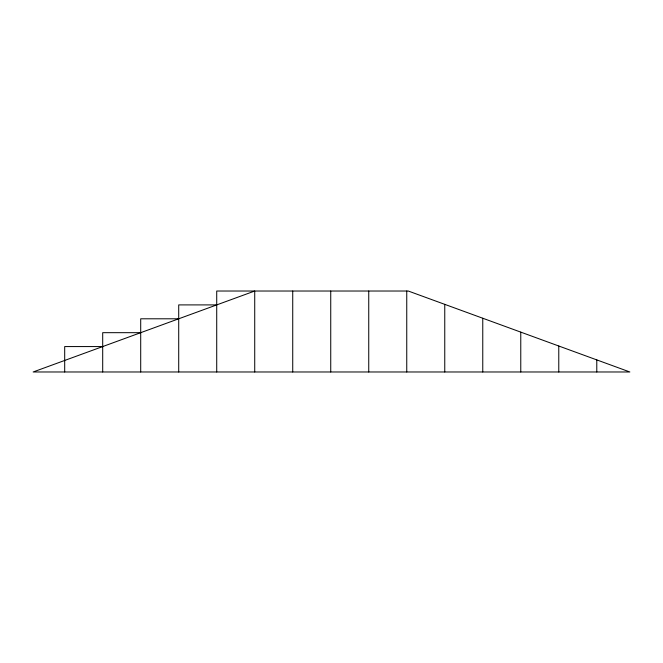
<?xml version="1.0" encoding="UTF-8"?>
<svg xmlns="http://www.w3.org/2000/svg" width="663" height="663" viewBox="0 0 663 663"><rect width="100%" height="100%" fill="white"/><g stroke="black" fill="none" stroke-linecap="round" stroke-linejoin="round"><path stroke-width="0.99" d="M216.718 304.905L178.712 304.905L178.712 371.976M178.712 318.795L140.705 318.795L140.705 371.976M140.705 332.677L102.699 332.677L102.699 371.976M102.699 346.567L64.692 346.567L64.692 371.976M596.783 359.893L596.783 371.976M558.776 346.011L558.776 371.976M520.77 332.122L520.77 371.976M482.763 318.24L482.763 371.976M444.757 304.35L444.757 371.976M406.75 291.024L406.75 371.976M368.744 291.024L368.744 371.976M330.738 291.024L330.738 371.976M292.731 291.024L292.731 371.976M254.725 371.976L254.725 291.024L33.15 371.976L629.85 371.976L408.275 291.024L216.718 291.024L216.718 371.976"/></g></svg>
